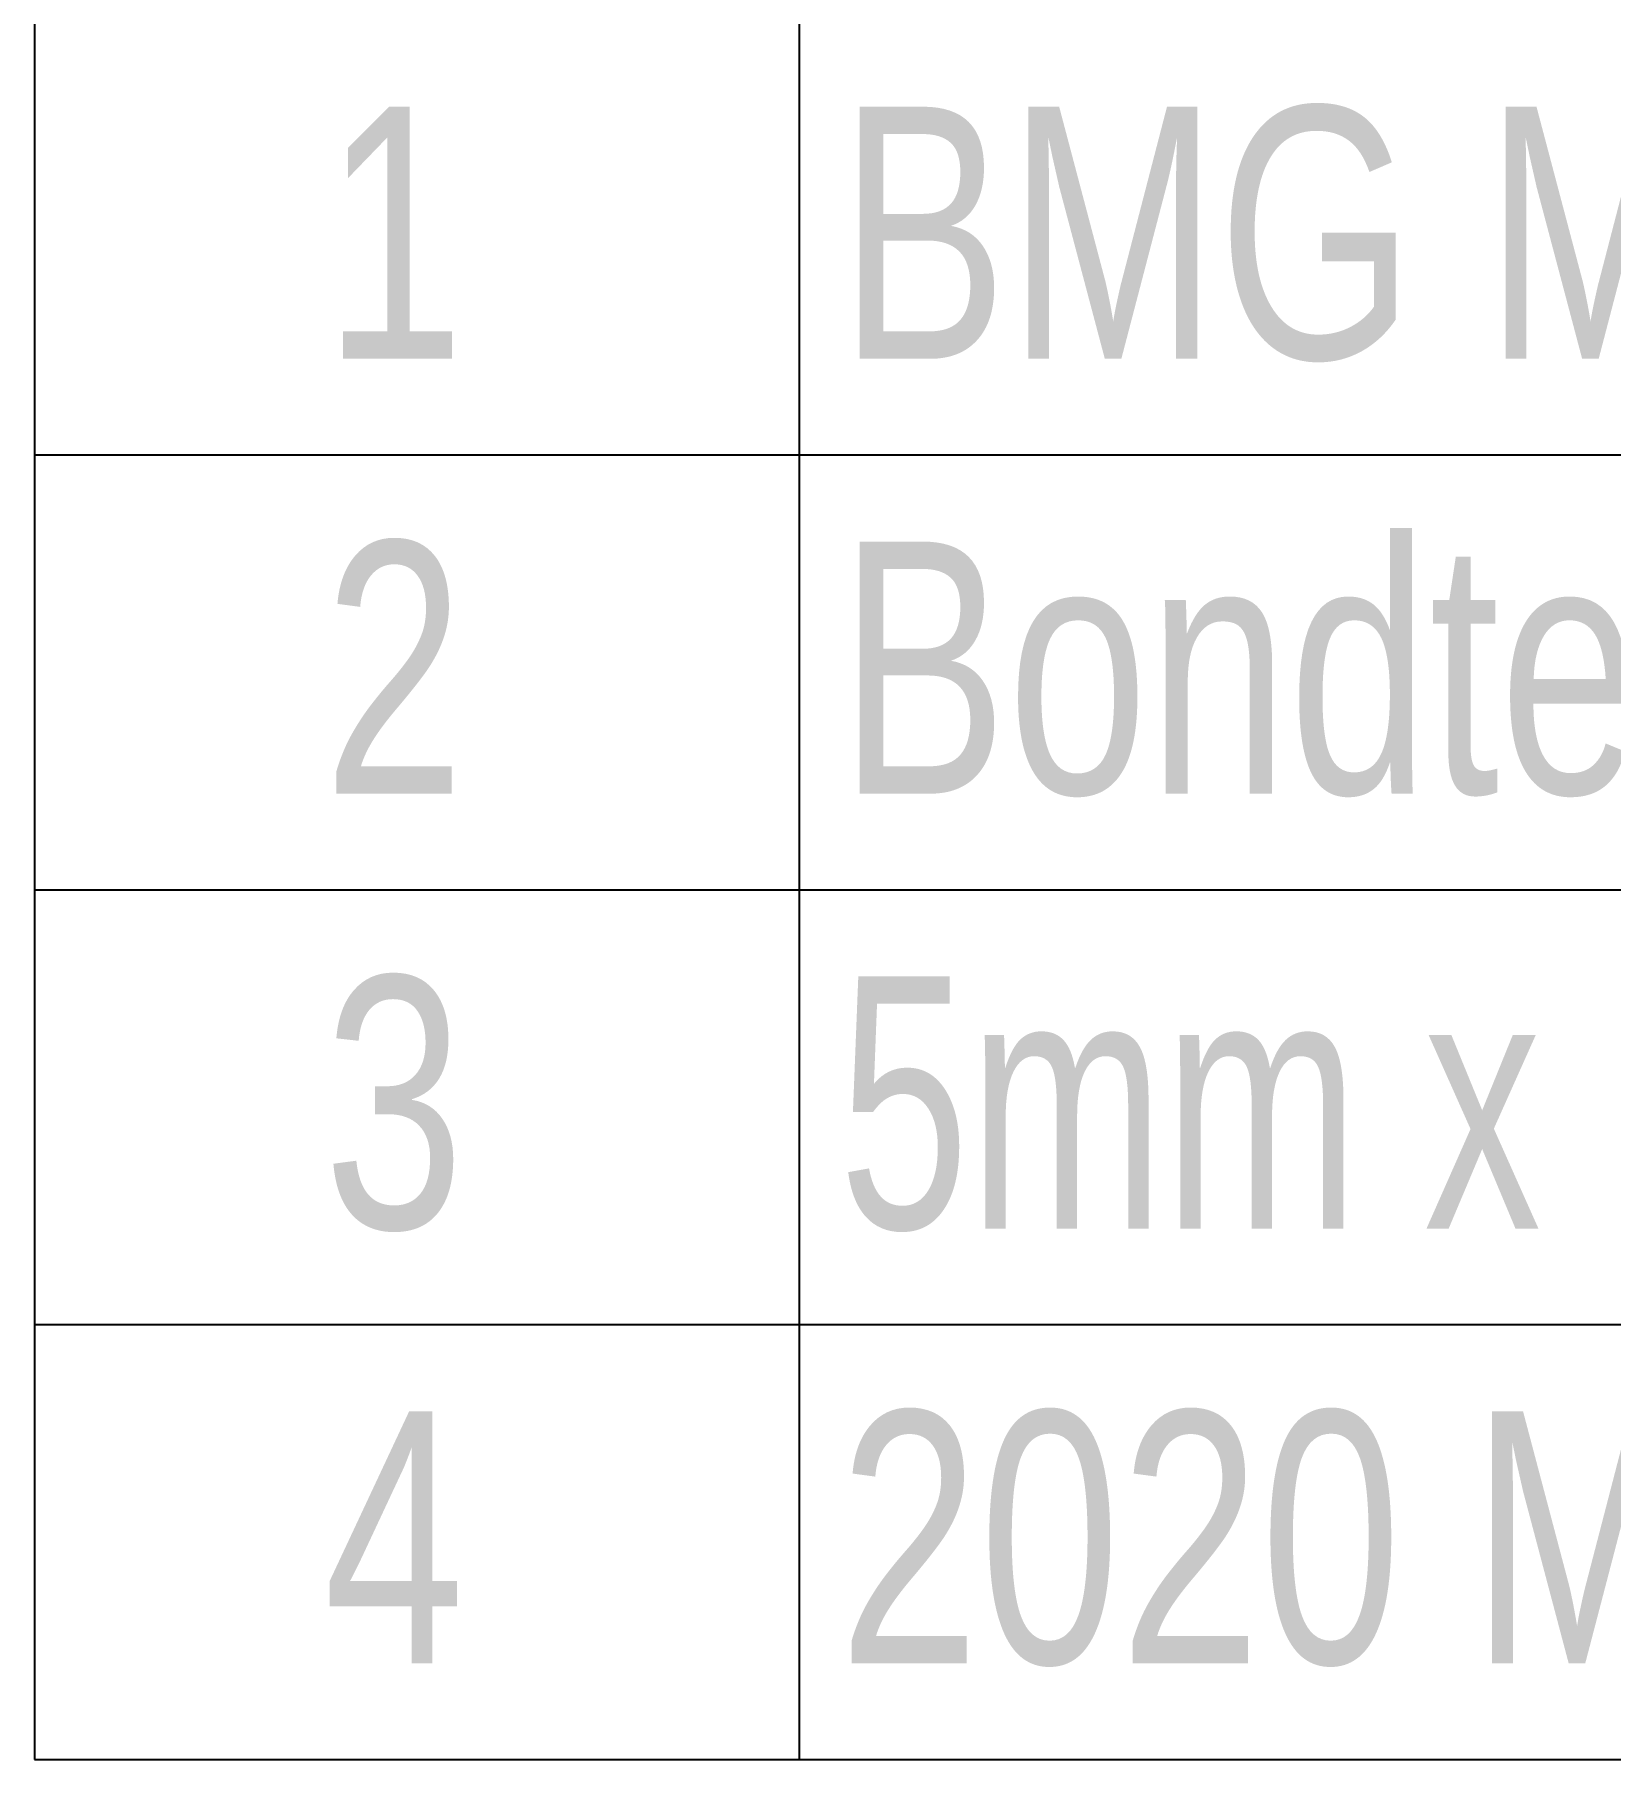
# Model space of a CAD drawing. Header units: millimetres. Extents: x 0 to 279, y 0 to 216.
# Drawn here: x 101.57 to 121.42, y 167.44 to 189.16 of the extents above; entities that cross this region are included whole.
import ezdxf

# ---------------------------------------------------------------- set-up
doc = ezdxf.new("R2010")
doc.units = ezdxf.units.MM
doc.layers.add('TITLE_BLOCK_BORDER', color=7, linetype='Continuous')
doc.styles.add('SLDTEXTSTYLE0', font='TXT', dxfattribs={"width": 0.75})
doc.styles.add('SLDTEXTSTYLE2', font='TXT', dxfattribs={"width": 0.694444})

# ---------------------------------------------------------------- blocks, each defined once
blk = doc.blocks.new('SW_TABLEANNOTATION_20')
at = {"layer": 'TITLE_BLOCK_BORDER', "color": 0}
for p, q in [((0, 0), (0, -27.623)), ((9.635, -5.716), (9.635, -27.623)), ((0, -11.193), (70.73, -11.193)), ((0, -16.67), (70.73, -16.67)), ((0, -22.146), (70.73, -22.146)), ((0, -27.623), (70.73, -27.623))]:
    blk.add_line(p, q, dxfattribs=at)
at = {"layer": 'TITLE_BLOCK_BORDER', "color": 0, "char_height": 3.175, "attachment_point": 1}
for s, insert, style in [('1', (3.645, -6.808), 'SLDTEXTSTYLE0'), ('BMG Mount', (10.135, -6.808), 'SLDTEXTSTYLE0'), ('Bondtech_BMG', (10.135, -12.285), 'SLDTEXTSTYLE0'), ('2', (3.645, -12.285), 'SLDTEXTSTYLE0'), ('3', (3.645, -17.761), 'SLDTEXTSTYLE0'), ('5mm x 10mm SST BSC', (10.135, -17.761), 'SLDTEXTSTYLE2'), ('4', (3.645, -23.238), 'SLDTEXTSTYLE0'), ('2020 M5 Solid Tslot Nut', (10.135, -23.238), 'SLDTEXTSTYLE0')]:
    blk.add_mtext(s, dxfattribs=dict(at, insert=insert, style=style))

msp = doc.modelspace()

# ---------------------------------------------------------------- block references
at = {"layer": 'TITLE_BLOCK_BORDER'}
msp.add_blockref('SW_TABLEANNOTATION_20', (101.566, 195.063), dxfattribs=at)

doc.saveas('drawing.dxf')
